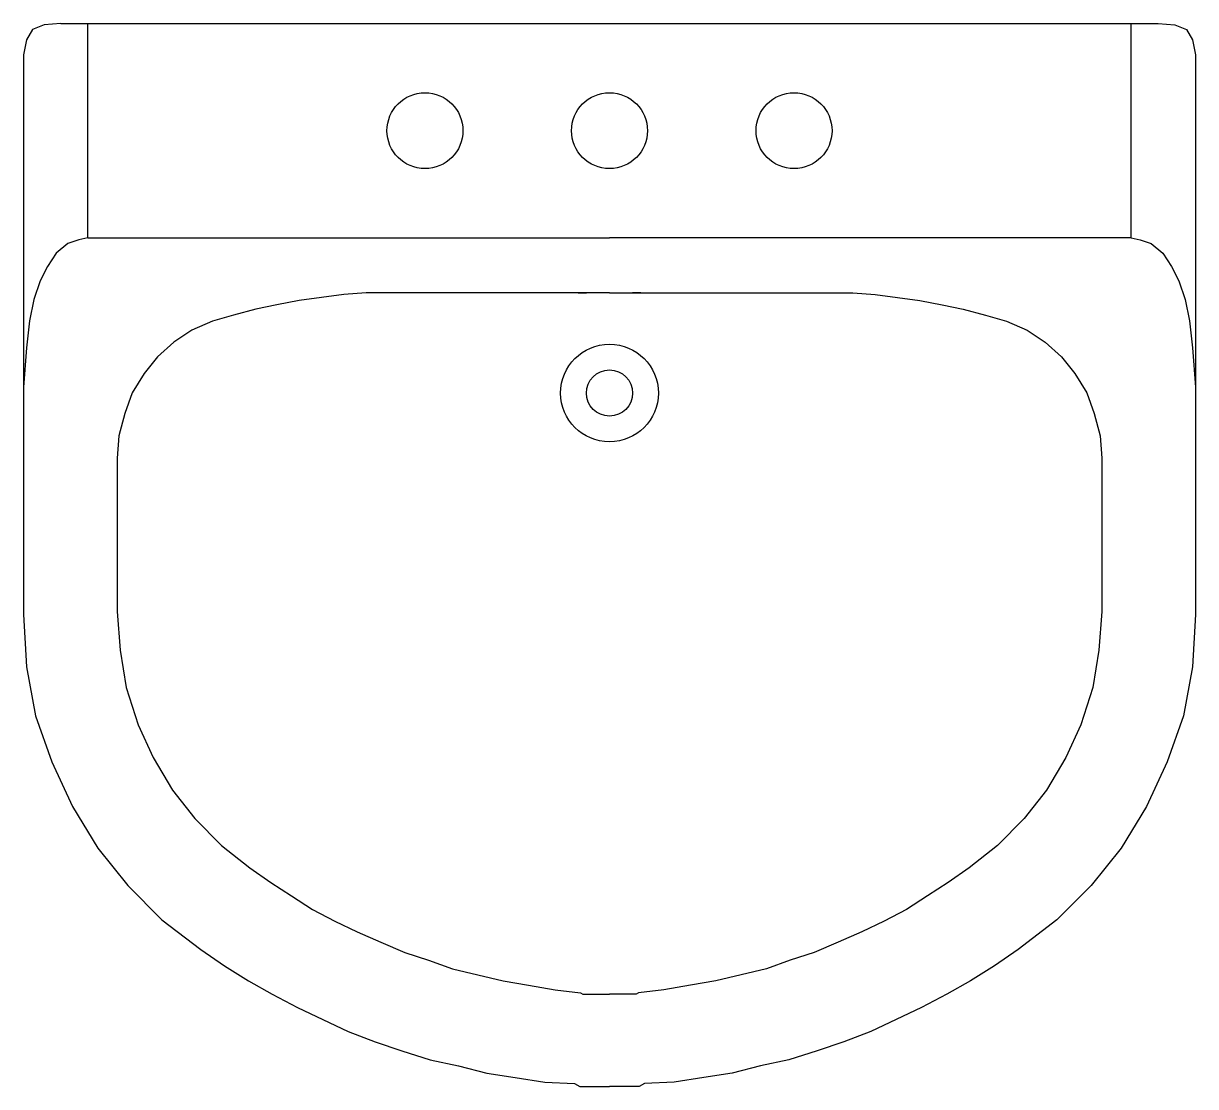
# Model space of a CAD drawing. Extents: x -838.959 to -838.419, y 498.792 to 499.282.
import ezdxf

# ---------------------------------------------------------------- set-up
doc = ezdxf.new("R2010")
doc.units = 0
doc.header["$LTSCALE"] = 50
doc.header["$MEASUREMENT"] = 0
doc.layers.add('A-PECAS', color=2, linetype='CONTINUOUS')

msp = doc.modelspace()

# ---------------------------------------------------------------- linework, layer by layer
at = {"layer": 'A-PECAS'}
msp.add_line((-838.94224, 499.28161), (-838.43662, 499.28161), dxfattribs=at)
at = {"layer": 'A-PECAS', "color": 1}
for p, q in [((-838.92967, 499.18277), (-838.92967, 499.28161)), ((-838.44919, 499.18277), (-838.44919, 499.28161)), ((-838.92967, 499.18277), (-838.68943, 499.18277)), ((-838.44919, 499.18277), (-838.68943, 499.18277))]:
    msp.add_line(p, q, dxfattribs=at)
at = {"layer": 'A-PECAS'}
for points in [[(-838.94224, 499.28161), (-838.94224, 499.28161), (-838.94979, 499.28093), (-838.95528, 499.27887), (-838.95802, 499.27407), (-838.95939, 499.2672), (-838.95939, 499.00917), (-838.95939, 499.00917), (-838.95802, 498.98515), (-838.9539, 498.9625), (-838.94636, 498.94123), (-838.93675, 498.92064), (-838.92508, 498.90143), (-838.91136, 498.88427), (-838.89557, 498.86849), (-838.87773, 498.85476), (-838.87773, 498.85476), (-838.86675, 498.84721), (-838.85577, 498.84035), (-838.84479, 498.83417), (-838.83312, 498.828), (-838.82146, 498.82251), (-838.80979, 498.81702), (-838.79744, 498.81221), (-838.78509, 498.8081), (-838.77205, 498.80398), (-838.75901, 498.80123), (-838.74597, 498.7978), (-838.73293, 498.79574), (-838.7192, 498.79369), (-838.70548, 498.793), (-838.70315, 498.79163), (-838.68943, 498.79163)], [(-838.43662, 499.28161), (-838.43662, 499.28161), (-838.42907, 499.28093), (-838.42358, 499.27887), (-838.42084, 499.27407), (-838.41946, 499.2672), (-838.41946, 499.00917), (-838.41946, 499.00917), (-838.42084, 498.98515), (-838.42495, 498.9625), (-838.4325, 498.94123), (-838.44211, 498.92064), (-838.45378, 498.90143), (-838.4675, 498.88427), (-838.48329, 498.86849), (-838.50113, 498.85476), (-838.50113, 498.85476), (-838.51211, 498.84721), (-838.52309, 498.84035), (-838.53407, 498.83417), (-838.54573, 498.828), (-838.5574, 498.82251), (-838.56907, 498.81702), (-838.58142, 498.81221), (-838.59377, 498.8081), (-838.60681, 498.80398), (-838.61985, 498.80123), (-838.63289, 498.7978), (-838.64593, 498.79574), (-838.65965, 498.79369), (-838.67338, 498.793), (-838.6757, 498.79163), (-838.68943, 498.79163)]]:
    msp.add_lwpolyline(points, dxfattribs=at)
at = {"layer": 'A-PECAS', "color": 1}
for points in [[(-838.92967, 499.18277), (-838.93382, 499.18193), (-838.93897, 499.18014), (-838.94434, 499.17567), (-838.94837, 499.16963), (-838.95172, 499.16292), (-838.95463, 499.15443), (-838.95665, 499.14459), (-838.95799, 499.13207), (-838.95939, 499.11396)], [(-838.44919, 499.18277), (-838.44504, 499.18193), (-838.43989, 499.18014), (-838.43452, 499.17567), (-838.43049, 499.16963), (-838.42713, 499.16292), (-838.42422, 499.15443), (-838.42221, 499.14459), (-838.42087, 499.13207), (-838.41946, 499.11396)], [(-838.68943, 499.1574), (-838.68943, 499.1574), (-838.69698, 499.1574), (-838.70384, 499.1574), (-838.69999, 499.1574), (-838.70754, 499.1574), (-838.7144, 499.1574), (-838.72195, 499.1574), (-838.72881, 499.1574), (-838.73636, 499.1574), (-838.74322, 499.1574), (-838.75009, 499.1574), (-838.75764, 499.1574), (-838.7645, 499.1574), (-838.77136, 499.1574), (-838.77822, 499.1574), (-838.7844, 499.1574), (-838.79126, 499.1574), (-838.79126, 499.1574), (-838.80156, 499.1574), (-838.81185, 499.15672), (-838.82214, 499.15534), (-838.83244, 499.15397), (-838.84273, 499.15191), (-838.85234, 499.14985), (-838.86263, 499.14711), (-838.87224, 499.14436), (-838.87224, 499.14436), (-838.88185, 499.14025), (-838.89008, 499.13476), (-838.89763, 499.12789), (-838.90381, 499.12034), (-838.9093, 499.11142), (-838.91273, 499.10181), (-838.91547, 499.09152), (-838.91616, 499.08123), (-838.91616, 499.08123), (-838.91616, 499.06407), (-838.91616, 499.05035), (-838.91616, 499.03388), (-838.91616, 499.01054), (-838.91616, 499.01054), (-838.91479, 498.9927), (-838.91204, 498.97554), (-838.90655, 498.95839), (-838.89969, 498.94329), (-838.89077, 498.92819), (-838.88048, 498.91515), (-838.86812, 498.9028), (-838.85508, 498.89251), (-838.85508, 498.89251), (-838.84548, 498.88564), (-838.83587, 498.87947), (-838.82626, 498.87329), (-838.81597, 498.8678), (-838.80567, 498.863), (-838.79469, 498.85819), (-838.78371, 498.85339), (-838.77273, 498.84996), (-838.76175, 498.84584), (-838.75009, 498.8431), (-838.73842, 498.84035), (-838.72675, 498.83829), (-838.7144, 498.83623), (-838.70273, 498.83486), (-838.70178, 498.83417), (-838.68943, 498.83417)], [(-838.68943, 499.1574), (-838.68943, 499.1574), (-838.68188, 499.1574), (-838.67502, 499.1574), (-838.67887, 499.1574), (-838.67132, 499.1574), (-838.66446, 499.1574), (-838.65691, 499.1574), (-838.65005, 499.1574), (-838.6425, 499.1574), (-838.63563, 499.1574), (-838.62877, 499.1574), (-838.62122, 499.1574), (-838.61436, 499.1574), (-838.6075, 499.1574), (-838.60064, 499.1574), (-838.59446, 499.1574), (-838.5876, 499.1574), (-838.5876, 499.1574), (-838.5773, 499.1574), (-838.56701, 499.15672), (-838.55672, 499.15534), (-838.54642, 499.15397), (-838.53613, 499.15191), (-838.52652, 499.14985), (-838.51623, 499.14711), (-838.50662, 499.14436), (-838.50662, 499.14436), (-838.49701, 499.14025), (-838.48878, 499.13476), (-838.48123, 499.12789), (-838.47505, 499.12034), (-838.46956, 499.11142), (-838.46613, 499.10181), (-838.46338, 499.09152), (-838.4627, 499.08123), (-838.4627, 499.08123), (-838.4627, 499.06407), (-838.4627, 499.05035), (-838.4627, 499.03388), (-838.4627, 499.01054), (-838.4627, 499.01054), (-838.46407, 498.9927), (-838.46682, 498.97554), (-838.47231, 498.95839), (-838.47917, 498.94329), (-838.48809, 498.92819), (-838.49838, 498.91515), (-838.51074, 498.9028), (-838.52377, 498.89251), (-838.52377, 498.89251), (-838.53338, 498.88564), (-838.54299, 498.87947), (-838.5526, 498.87329), (-838.56289, 498.8678), (-838.57319, 498.863), (-838.58417, 498.85819), (-838.59515, 498.85339), (-838.60613, 498.84996), (-838.61711, 498.84584), (-838.62877, 498.8431), (-838.64044, 498.84035), (-838.6521, 498.83829), (-838.66446, 498.83623), (-838.67612, 498.83486), (-838.67708, 498.83417), (-838.68943, 498.83417)]]:
    msp.add_lwpolyline(points, dxfattribs=at)
for centre, radius in [((-838.77443, 499.23219), 0.0175), ((-838.68943, 499.23219), 0.0175), ((-838.60443, 499.23219), 0.0175), ((-838.68943, 499.11128), 0.0225), ((-838.68943, 499.11128), 0.01065)]:
    msp.add_circle(centre, radius, dxfattribs=at)

doc.saveas('drawing.dxf')
